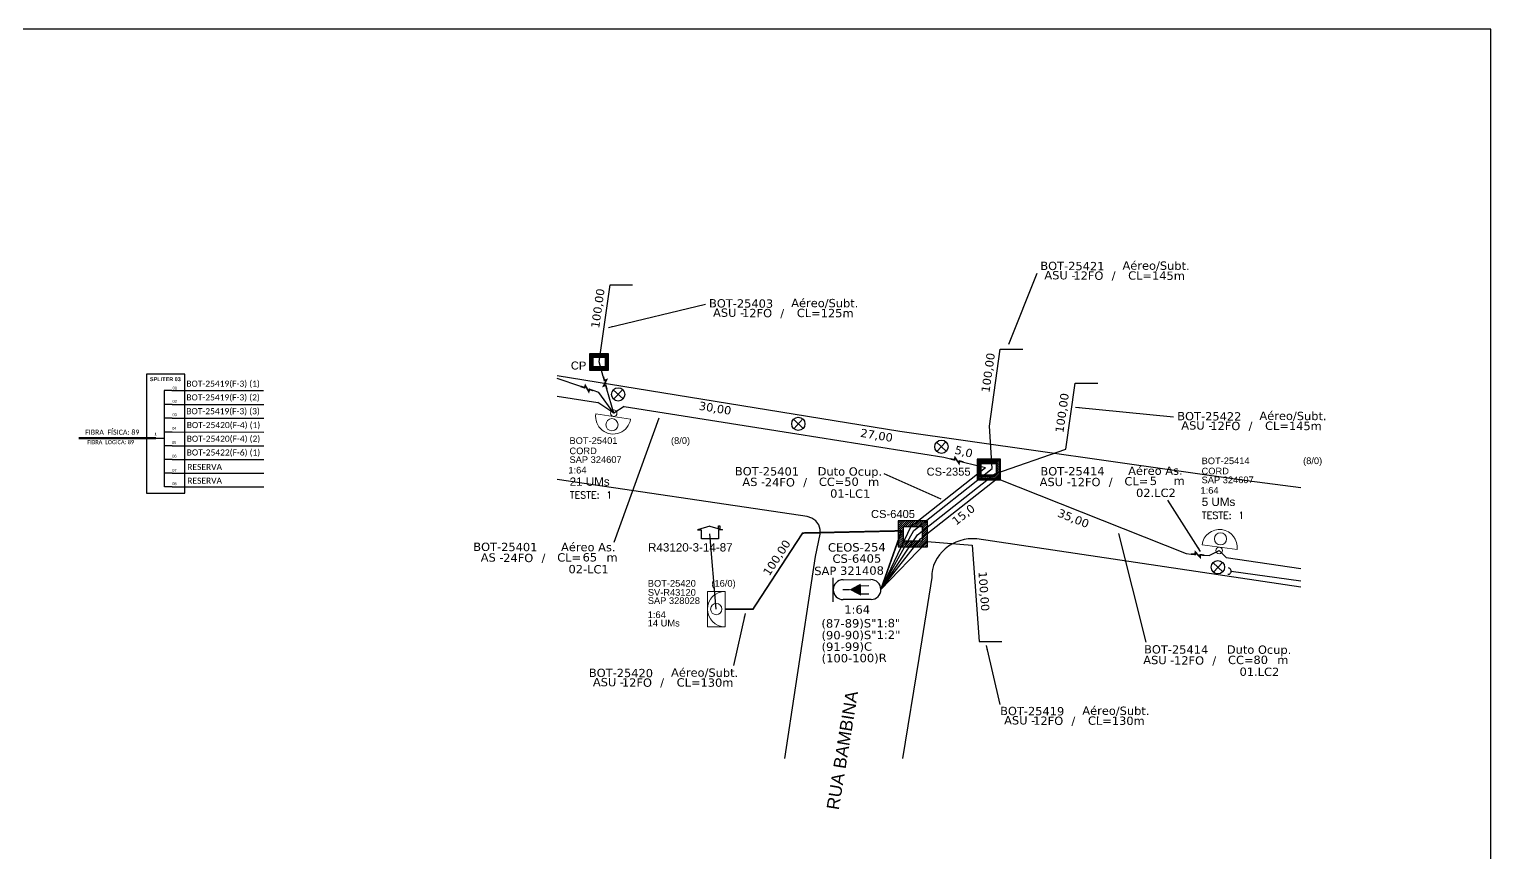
# Model space of a CAD drawing. Extents: x -89 to 749, y 705 to 1299.
# Drawn here: x 222 to 749, y 1002 to 1299 of the extents above; entities that cross this region are included whole.
import ezdxf
from ezdxf.enums import TextEntityAlignment as Align

# ---------------------------------------------------------------- set-up
doc = ezdxf.new("R2010")
doc.units = 0
for name, color, linetype in [('10.1-Caixas Subterrâneas', 5, 'Continuous'), ('10.4-Postes', 1, 'Continuous'), ('20.4-CEOS', 1, 'Continuous'), ('CAP a instalar', 1, 'Continuous'), ('label_cabos', 7, 'Continuous'), ('Legenda', 1, 'Continuous'), ('QUADRA', 7, 'Continuous'), ('Subida Lateral', 5, 'Continuous'), ('surveys', 7, 'Continuous'), ('surveys legendas', 7, 'Continuous')]:
    doc.layers.add(name, color=color, linetype=linetype)
for name, color, linetype, lineweight in [("20.0-LEGENDA DOS CDO'S", 1, 'Continuous', 0), ('20.1-CDO_INTERIOR', 1, 'Continuous', 0), ('20.2-CDO_POSTE', 1, 'Continuous', 5), ('CORDOALHA_SUPORTE', 7, 'Continuous', 25), ('Segmento Logradouro Texto', 7, 'Continuous', 0)]:
    doc.layers.add(name, color=color, linetype=linetype, lineweight=lineweight)
doc.layers.add('DROP DE CLIENTE', color=140, linetype='Continuous', plot=False)
doc.layers.add('EXTRA', color=50, linetype='Continuous', plot=False)
doc.styles.add('ARIAL', font='arial.ttf')
doc.styles.add('DIGICADE', font='arial.ttf')
doc.styles.add('ROMANS', font='romans')
doc.styles.add('siredit', font='verdana.ttf')
doc.styles.get("Standard").update_dxf_attribs({"font": 'arial.ttf'})
doc.linetypes.add('FENCELINE1', pattern='A,0.25,-0.1,[133,ltypeshp.shx,S=0.1,R=0,X=-0.1,Y=0],-0.1,1', length=1.45)
doc.dimstyles.new('CL', dxfattribs={"dimtxt": 1, "dimasz": 2, "dimexe": 0.18, "dimexo": 0.0625, "dimgap": 0.09, "dimtad": 0, "dimdec": 0, "dimrnd": 1, "dimzin": 0, "dimdsep": 46, "dimtxsty": 'siredit', "dimblk": 'NONE', "dimcen": 0, "dimse1": 1, "dimse2": 1, "dimsd1": 1, "dimsd2": 1, "dimclrt": 7, "dimadec": 0, "dimazin": 0, "dimtfac": 1, "dimtdec": 0, "dimtofl": 0, "dimtmove": 0, "dimatfit": 3, "dimfxl": 0, "dimtolj": 1, "dimtzin": 0, "dimarcsym": 0})

# ---------------------------------------------------------------- blocks, each defined once
blk = doc.blocks.new('SURVEY_SURVEY')
for p, q in [((0, 0.0000152), (-0.0000151, 0.0000108)), ((-0.0000151, 0.0000108), (-0.0000104, 0.0000108)), ((-0.0000103, 0), (-0.0000103, 0.0000108)), ((0.0000103, 0), (-0.0000103, 0)), ((0, 0.0000152), (0.0000151, 0.0000108)), ((0.0000101, 0.0000159), (0.0000117, 0.0000159)), ((0.0000101, 0.0000123), (0.0000101, 0.0000159)), ((0.0000151, 0.0000108), (0.0000103, 0.0000108)), ((0.0000103, 0.0000108), (0.0000103, 0)), ((0.0000117, 0.0000159), (0.0000117, 0.0000119))]:
    blk.add_line(p, q)
blk = doc.blocks.new('*X65')
at = {"color": 0, "linetype": 'Continuous'}
for p, q in [((-1.25, 0.34099), (-0.49099, 1.1)), ((-1.25, 0.517767), (-0.667767, 1.1)), ((-1.25, 0.694544), (-0.844544, 1.1)), ((-1.25, 0.87132), (-1.02132, 1.1)), ((-1.25, 1.048097), (-1.198097, 1.1)), ((-1.25, 0.164214), (-0.8035, 0.610714)), ((-1.25, -0.012563), (-0.8035, 0.433937)), ((-1.25, -0.18934), (-0.8035, 0.25716)), ((-1.25, -0.366117), (-0.8035, 0.080383)), ((-0.789214, 0.625), (-0.314214, 1.1)), ((-0.612437, 0.625), (-0.137437, 1.1)), ((-0.43566, 0.625), (0.03934, 1.1)), ((-0.258883, 0.625), (0.216117, 1.1)), ((-0.082107, 0.625), (0.392893, 1.1)), ((0.09467, 0.625), (0.56967, 1.1)), ((0.271447, 0.625), (0.746447, 1.1)), ((0.448223, 0.625), (0.923223, 1.1)), ((0.625, 0.625), (1.1, 1.1)), ((0.801777, 0.625), (1.25, 1.073223)), ((0.8035, 0.449947), (1.25, 0.896447)), ((0.8035, 0.27317), (1.25, 0.71967)), ((0.8035, 0.096393), (1.25, 0.542893)), ((0.8035, -0.080383), (1.25, 0.366117)), ((0.8035, -0.25716), (1.25, 0.18934)), ((0.8035, -0.433937), (1.25, 0.012563)), ((-1.25, -0.542893), (-0.8035, -0.096393)), ((-1.25, -0.71967), (-0.8035, -0.27317)), ((-1.25, -0.896447), (-0.8035, -0.449947)), ((-1.25, -1.073223), (-0.801777, -0.625)), ((-1.1, -1.1), (-0.625, -0.625)), ((-0.923223, -1.1), (-0.448223, -0.625)), ((-0.746447, -1.1), (-0.271447, -0.625)), ((-0.56967, -1.1), (-0.09467, -0.625)), ((-0.392893, -1.1), (0.082107, -0.625)), ((-0.216117, -1.1), (0.258883, -0.625)), ((-0.03934, -1.1), (0.43566, -0.625)), ((0.137437, -1.1), (0.612437, -0.625)), ((0.314214, -1.1), (0.789214, -0.625)), ((0.49099, -1.1), (1.25, -0.34099)), ((0.667767, -1.1), (1.25, -0.517767)), ((0.8035, -0.610714), (1.25, -0.164214)), ((0.844544, -1.1), (1.25, -0.694544)), ((1.02132, -1.1), (1.25, -0.87132)), ((1.198097, -1.1), (1.25, -1.048097))]:
    blk.add_line(p, q, dxfattribs=at)
blk = doc.blocks.new('MANHOLE_MQ')
at = {"color": 0, "linetype": 'Continuous'}
for p, q in [((0.00000623, 0.00000569), (-0.00000627, 0.00000569)), ((-0.00000627, 0.00000569), (-0.00000627, -0.00000531)), ((-0.00000404, 0.00000331), (0.00000399, 0.00000331)), ((-0.00000404, -0.00000294), (-0.00000404, 0.00000331)), ((0.00000399, 0.00000331), (0.00000399, -0.00000294)), ((0.00000623, -0.00000531), (0.00000623, 0.00000569)), ((-0.00000627, -0.00000531), (0.00000623, -0.00000531)), ((0.00000399, -0.00000294), (-0.00000404, -0.00000294)), ((0.00000399, -0.00000294), (0.00000399, -0.00000294))]:
    blk.add_line(p, q, dxfattribs=at)
at = {"color": 0, "linetype": 'Continuous', "xscale": 5e-06, "yscale": 5e-06, "zscale": 1e-05}
blk.add_blockref('*X65', (-0.00000002, 0.00000019), dxfattribs=at)
blk = doc.blocks.new('_None')
blk = doc.blocks.new('*U94')
at = {"layer": '20.4-CEOS', "color": 7, "style": 'siredit'}
for tag, p in [('FIBRAS_SPLITTER', (0, 0)), ('FIBRAS_TOP_C', (0, -4.13)), ('RESERVA_FINAIS', (0, -5.46))]:
    blk.add_attdef(tag, p, '', height=1.01, dxfattribs=at)
for tag, p, flags in [('ID_ATIVIDADE', (0, -6.77), 3), ('QTDE', (0, -9.4), 1), ('FATOR', (0, -8.09), 1), ('FID', (0, -10.71), 1)]:
    blk.add_attdef(tag, p, '', height=1.01, dxfattribs=dict(at, flags=flags))
blk = doc.blocks.new('*U96')
at = {"layer": '20.4-CEOS', "color": 7, "style": 'siredit'}
blk.add_attdef('FIBRAS_SPLITTER', (0, 0), '', height=1.01, dxfattribs=at)
for tag, p, flags in [('ID_ATIVIDADE', (0, -1.48), 3), ('QTDE', (0, -4.11), 1), ('FATOR', (0, -2.79), 1), ('FID', (0, -5.42), 1)]:
    blk.add_attdef(tag, p, '', height=1.01, dxfattribs=dict(at, flags=flags))
blk = doc.blocks.new('*U98')
at = {"color": 0}
blk.add_line((2.14, -0.58), (-2.1, -0.68), dxfattribs=at)
for centre, radius in [((0, 0.38), 0.733), ((0.03, -1.03), 0.393)]:
    blk.add_circle(centre, radius, dxfattribs=at)
blk.add_arc((0.02, -0.63), 2.12, 1.3782, 181.3782, dxfattribs=at)
blk = doc.blocks.new('Inst CDOE-8 CAIXA DIST OPT CDOE 48F_8D C_SPL OPTAP')
at = {"layer": "20.0-LEGENDA DOS CDO'S", "color": 0}
for tag, p, style, flags in [('ID_ATIVIDADE', (0.12, 6.47), 'ARIAL', 3), ('FATOR', (7.92, 6.47), 'ARIAL', 1), ('QTDE', (0.23, -0.97), 'DIGICADE', 3)]:
    blk.add_attdef(tag, p, '', height=0.8, rotation=0.118, dxfattribs=dict(at, style=style, flags=flags))
at = {"layer": "20.0-LEGENDA DOS CDO'S", "color": 0, "style": 'ARIAL'}
for tag, p, height in [('FID', (0.12, 5.25), 0.8), ('SAP', (0.12, 2.96), 0.8), ('CORDOALHA', (0.12, 4.02), 0.8), ('1:XX', (-0.01, 1.7), 0.8), ('UMS', (0.14, 0.22), 1)]:
    blk.add_attdef(tag, p, '', height=height, rotation=0.118, dxfattribs=at)
blk.add_attdef('FIBRAS_UTILIZADAS', text='', height=0.8, rotation=0.118, dxfattribs=at).set_placement((13.48, 5.26), align=Align.CENTER)
blk = doc.blocks.new('Teste  FTTH')
at = {"color": 0, "lineweight": 0, "style": 'ROMANS'}
for tag, p in [('TESTE', (-2.3, -0.29)), ('QTDE', (0.21, -0.29))]:
    blk.add_attdef(tag, p, '', height=0.48, dxfattribs=at)
for tag, p, flags in [('FID', (-2.23, -1.25), 1), ('FATOR', (-2.23, -2.03), 3), ('ID_ATIVIDADE', (-2.23, -2.72), 3)]:
    blk.add_attdef(tag, p, '', height=0.48, dxfattribs=dict(at, flags=flags))
blk = doc.blocks.new('Inst CB AS CFOA-SM-ASU-120-S-12')
at = {"layer": 'label_cabos', "color": 0, "style": 'siredit'}
for tag, flags, p in [('ID_ATIVIDADE', 3, (1.31, 2.67)), ('FATOR', 1, (11.56, 2.55))]:
    blk.add_attdef(tag, text='', height=1, rotation=359.69, dxfattribs=dict(at, flags=flags)).set_placement(p, align=Align.MIDDLE_CENTER)
for tag, p in [('DESTINO_CABO', (3.13, 1.26)), ('TIPO_CABO', (13.11, 1.24)), ('TIPO_CABO', (1.26, 0)), ('CABO', (4.69, -0.05)), ('/', (7.71, -0.05)), ('LANCE', (10.81, 0)), ('UND', (15.96, 0)), ('FID', (13.15, -1.41))]:
    blk.add_attdef(tag, text='', height=1, rotation=359.69, dxfattribs=at).set_placement(p, align=Align.MIDDLE_CENTER)
blk.add_attdef('QTDE', (12.43, -0.47), '', height=1, rotation=359.69, dxfattribs=at)
blk = doc.blocks.new('Inst CB AS CFOA-SM-AS-80-TS-24')
at = {"layer": 'label_cabos', "color": 0, "style": 'siredit'}
for tag, flags, p in [('ID_ATIVIDADE', 3, (1.31, 2.67)), ('FATOR', 1, (11.56, 2.55))]:
    blk.add_attdef(tag, text='', height=1, rotation=359.69, dxfattribs=dict(at, flags=flags)).set_placement(p, align=Align.MIDDLE_CENTER)
for tag, p in [('DESTINO_CABO', (3.13, 1.26)), ('TIPO_CABO', (13.11, 1.24)), ('TIPO_CABO', (1.76, 0)), ('CABO', (4.69, -0.05)), ('/', (7.71, -0.05)), ('LANCE', (10.81, 0)), ('UND', (15.96, 0)), ('FID', (13.15, -1.41))]:
    blk.add_attdef(tag, text='', height=1, rotation=359.69, dxfattribs=at).set_placement(p, align=Align.MIDDLE_CENTER)
blk.add_attdef('QTDE', (12.43, -0.47), '', height=1, rotation=359.69, dxfattribs=at)
blk = doc.blocks.new('Inst CB DT OCUP CFOA-SM-AS-80-TS-24')
at = {"layer": 'label_cabos', "color": 0, "style": 'siredit'}
for tag, flags, p in [('ID_ATIVIDADE', 3, (1.31, 2.67)), ('FATOR', 1, (11.56, 2.55))]:
    blk.add_attdef(tag, text='', height=1, rotation=359.69, dxfattribs=dict(at, flags=flags)).set_placement(p, align=Align.MIDDLE_CENTER)
for tag, p in [('DESTINO_CABO', (3.13, 1.26)), ('TIPO_CABO', (13.11, 1.24)), ('TIPO_CABO', (1.76, 0)), ('CABO', (4.69, -0.05)), ('/', (7.71, -0.05)), ('LANCE', (10.91, 0)), ('UND', (15.96, 0)), ('FID', (13.15, -1.41))]:
    blk.add_attdef(tag, text='', height=1, rotation=359.69, dxfattribs=at).set_placement(p, align=Align.MIDDLE_CENTER)
blk.add_attdef('QTDE', (12.43, -0.47), '', height=1, rotation=359.69, dxfattribs=at)
blk = doc.blocks.new('Inst CB DT OCUP CFOA-SM-ASU-120-S-12')
at = {"layer": 'label_cabos', "color": 0, "style": 'siredit'}
for tag, flags, p in [('ID_ATIVIDADE', 3, (1.31, 2.67)), ('FATOR', 1, (11.56, 2.55))]:
    blk.add_attdef(tag, text='', height=1, rotation=359.69, dxfattribs=dict(at, flags=flags)).set_placement(p, align=Align.MIDDLE_CENTER)
for tag, p in [('DESTINO_CABO', (3.13, 1.26)), ('TIPO_CABO', (13.11, 1.24)), ('TIPO_CABO', (1.26, 0)), ('CABO', (4.69, -0.05)), ('/', (7.71, -0.05)), ('LANCE', (10.91, 0)), ('UND', (15.96, 0)), ('FID', (13.15, -1.41))]:
    blk.add_attdef(tag, text='', height=1, rotation=359.69, dxfattribs=at).set_placement(p, align=Align.MIDDLE_CENTER)
blk.add_attdef('QTDE', (12.43, -0.47), '', height=1, rotation=359.69, dxfattribs=at)
blk = doc.blocks.new('LEGENDA DOS CABOS')
at = {"layer": 'EXTRA', "color": 0, "style": 'siredit'}
for tag, p in [('ID', (4.6, 0.97)), ('XX', (9.03, 0.97))]:
    blk.add_attdef(tag, text='', height=0.48, rotation=359.69, dxfattribs=at).set_placement(p, align=Align.MIDDLE_CENTER)
at = {"layer": 'Legenda', "color": 0, "style": 'siredit'}
for tag, p in [('TIPO_CABO', (1.31, 0)), ('CABO', (4.69, -0.05)), ('/', (6.81, -0.05)), ('METROS', (10.03, -0.05))]:
    blk.add_attdef(tag, text='', height=0.8, rotation=359.69, dxfattribs=at).set_placement(p, align=Align.MIDDLE_CENTER)

msp = doc.modelspace()

# ---------------------------------------------------------------- linework, layer by layer
at = {"color": 7, "linetype": 'Continuous'}
for p, q in [((270.45, 1168.72), (270.45, 1133.98)), ((273.26, 1168.72), (270.45, 1168.72)), ((273.4, 1163.69), (270.59, 1163.69)), ((273.4, 1158.74), (270.59, 1158.74)), ((267.53, 1151.58), (270.43, 1151.58)), ((273.4, 1153.76), (270.59, 1153.76)), ((273.4, 1148.83), (270.59, 1148.83)), ((273.4, 1143.9), (270.59, 1143.9)), ((273.4, 1138.95), (270.59, 1138.95)), ((273.4, 1134), (270.59, 1134))]:
    msp.add_line(p, q, dxfattribs=at)
at = {"color": 10, "linetype": 'Continuous'}
for p, q in [((273.26, 1168.72), (306.36, 1168.71)), ((273.4, 1163.69), (306.5, 1163.68)), ((273.4, 1158.75), (306.5, 1158.74)), ((273.4, 1153.77), (306.5, 1153.76)), ((273.4, 1148.84), (306.5, 1148.83)), ((273.4, 1143.91), (306.5, 1143.9)), ((273.4, 1138.96), (306.5, 1138.95)), ((273.4, 1134.01), (306.5, 1133.99))]:
    msp.add_line(p, q, dxfattribs=at)
at = {"color": 1, "linetype": 'Continuous', "lineweight": 60}
msp.add_line((267.53, 1151.58), (239.7, 1151.49), dxfattribs=at)
msp.add_lwpolyline([(-89.32, 705.02), (749.25, 705.02), (749.25, 1299.02), (-89.32, 1299.02), (-89.32, 705.02)])
at = {"color": 7}
msp.add_lwpolyline([(264.07, 1131.75), (277.89, 1131.75), (277.89, 1174.67), (264.07, 1174.67)], close=True, dxfattribs=at)
at = {"layer": '10.4-Postes', "color": 1}
for p, q in [((432.58, 1168.98), (436.09, 1165.7)), ((435.97, 1169.09), (432.69, 1165.58)), ((497.6, 1158.36), (501.1, 1155.08)), ((500.99, 1158.47), (497.71, 1154.97)), ((549.25, 1150.1), (552.75, 1146.82)), ((552.64, 1150.21), (549.36, 1146.71)), ((649.02, 1106.64), (652.53, 1103.36)), ((652.41, 1106.76), (649.13, 1103.25))]:
    msp.add_line(p, q, dxfattribs=at)
for centre in [(434.33, 1167.34), (499.35, 1156.72), (551, 1148.46), (650.77, 1105)]:
    msp.add_circle(centre, 2.4, dxfattribs=at)
at = {"layer": '20.1-CDO_INTERIOR', "color": 1, "lineweight": 18}
msp.add_lwpolyline([(466.56, 1083.54), (466.56, 1096.29), (472.93, 1096.29), (472.94, 1083.54)], close=True, dxfattribs=at)
msp.add_circle((469.75, 1089.91), 2.04, dxfattribs=at)
msp.add_arc((472.94, 1089.91), 6.38, 90.0276, 270.0276, dxfattribs=at)
at = {"layer": '20.4-CEOS', "color": 5}
for p, q in [((515.51, 1100.46), (525.54, 1100.52)), ((525.58, 1093.37), (515.56, 1093.31))]:
    msp.add_line(p, q, dxfattribs=at)
for points in [[(511.98, 1092.56), (511.93, 1101.18)], [(521.73, 1098.34), (524.77, 1098.36)], [(517.78, 1096.9), (515.37, 1096.89)], [(521.75, 1095.37), (524.79, 1095.39)]]:
    msp.add_lwpolyline(points, dxfattribs=at)
msp.add_lwpolyline([(517.78, 1096.9, 0, 4.41, 0), (521.92, 1096.93, 4.41, 4.41, 0)], format="xyseb", dxfattribs=at)
for centre, start, end in [((515.53, 1096.89), 90.3356, 270.3356), ((525.56, 1096.95), 270.3356, 90.3356)]:
    msp.add_arc(centre, 3.58, start, end, dxfattribs=at)
at = {"layer": 'CAP a instalar', "color": 8, "linetype": 'FENCELINE1', "ltscale": 3}
for points in [[(428.94, 1173.82), (427.45, 1179.03), (431.4, 1206.89), (439.55, 1206.89)], [(541.04, 1118.28), (569.34, 1140.59), (568.3, 1155.82), (572.25, 1183.68), (580.4, 1183.68)], [(420.8, 1170.21), (412.35, 1173.04)], [(542.34, 1116.63), (570.25, 1138.64), (595.86, 1147.52), (599.23, 1171.34), (607.38, 1171.34)], [(432.72, 1160.57), (430.26, 1169.21)], [(529.14, 1096.97), (541.04, 1118.28)], [(529.14, 1096.97), (542.34, 1116.63)], [(529.14, 1096.97), (545.82, 1114.3)], [(545.82, 1114.3), (562.12, 1112.97), (564.62, 1078.19), (572.77, 1078.19)]]:
    msp.add_lwpolyline(points, dxfattribs=at)
at = {"layer": 'CAP a instalar', "color": 7, "linetype": 'FENCELINE1', "ltscale": 3}
for points in [[(412.35, 1166.65), (426.95, 1164.45)], [(436.45, 1162.99), (432.72, 1160.57), (426.95, 1164.45)], [(436.45, 1162.99), (498.79, 1153.09)], [(498.79, 1153.09), (551.81, 1144.67)], [(551.81, 1144.67), (554.27, 1144.07)], [(539.93, 1119.69), (566.95, 1141)], [(558.93, 1142.94), (566.95, 1141)], [(543.46, 1115.22), (571.13, 1137.03), (639.3, 1109.89)], [(539.93, 1119.69), (529.14, 1096.97)], [(529.14, 1096.97), (543.46, 1115.22)], [(639.3, 1109.89), (641.08, 1109.74)], [(645.85, 1109.35), (647.63, 1109.2)], [(647.63, 1109.2), (651.22, 1111.06), (653.75, 1108.52)], [(653.75, 1108.52), (680.7, 1104.49)]]:
    msp.add_lwpolyline(points, dxfattribs=at)
at = {"layer": 'CAP a instalar', "color": 8, "ltscale": 3}
for points in [[(427.34, 1168.01), (425.35, 1168.68)], [(432.72, 1160.57), (427.34, 1168.01)]]:
    msp.add_lwpolyline(points, dxfattribs=at)
at = {"layer": 'CAP a instalar', "color": 1, "linetype": 'FENCELINE1', "ltscale": 5, "const_width": 0.6}
for points in [[(472.94, 1089.91), (483, 1089.91), (500.9, 1117.33), (536.61, 1118.12)], [(529.14, 1096.97), (536.61, 1118.12)]]:
    msp.add_lwpolyline(points, dxfattribs=at)
at = {"layer": 'CORDOALHA_SUPORTE', "ltscale": 5}
msp.add_lwpolyline([(654.33, 1102.44, 1), (654.54, 1104.72)], format="xyb", dxfattribs=at)
msp.add_lwpolyline([(680.7, 1099.96), (655.57, 1103.48)], dxfattribs=at)
at = {"layer": 'DROP DE CLIENTE'}
msp.add_lwpolyline([(469.75, 1089.91), (467.42, 1117.01)], dxfattribs=at)
at = {"layer": 'QUADRA'}
for points in [[(412.35, 1174.2), (535.95, 1154.02), (661.2, 1136.27), (680.7, 1133.81)], [(494.42, 1036), (498.47, 1062.21), (505.49, 1108.81), (507.28, 1116.96), (507.28, 1118.66), (506.77, 1120.28), (505.69, 1121.68), (504.22, 1122.69), (502.51, 1123.24), (496.89, 1124.13), (412.35, 1136.61)], [(494.42, 1036), (498.47, 1062.21), (505.49, 1108.81), (507.28, 1116.96), (507.28, 1118.66), (506.77, 1120.28), (505.69, 1121.68), (504.22, 1122.69), (502.51, 1123.24), (496.89, 1124.13), (412.35, 1136.61)], [(680.7, 1097.76), (563.79, 1115.22), (562.23, 1115.28), (560.66, 1115.18), (559.14, 1114.95), (557.62, 1114.55), (556.2, 1114.02), (554.8, 1113.36), (553.5, 1112.55), (552.31, 1111.65), (551.21, 1110.61), (550.26, 1109.48), (549.43, 1108.26), (548.71, 1106.97), (548.18, 1105.61), (547.79, 1104.23), (547.57, 1102.79), (547.5, 1101.35), (542.89, 1072.04), (537, 1036)], [(680.7, 1097.76), (563.79, 1115.22), (562.23, 1115.28), (560.66, 1115.18), (559.14, 1114.95), (557.62, 1114.55), (556.2, 1114.02), (554.8, 1113.36), (553.5, 1112.55), (552.31, 1111.65), (551.21, 1110.61), (550.26, 1109.48), (549.43, 1108.26), (548.71, 1106.97), (548.18, 1105.61), (547.79, 1104.23), (547.57, 1102.79), (547.5, 1101.35), (542.89, 1072.04), (537, 1036)]]:
    msp.add_lwpolyline(points, dxfattribs=at)
at = {"layer": 'Subida Lateral', "color": 5, "const_width": 0.6}
for points in [[(420.8, 1170.21), (422.22, 1169.74), (422.48, 1170.52), (423.73, 1168.34), (423.96, 1169.15), (425.35, 1168.68)], [(428.94, 1173.82), (429.36, 1172.38), (430.15, 1172.62), (429.06, 1170.35), (429.85, 1170.62), (430.26, 1169.21)], [(554.27, 1144.07), (555.73, 1143.73), (555.91, 1144.53), (557.34, 1142.46), (557.5, 1143.29), (558.93, 1142.94)], [(641.08, 1109.74), (642.57, 1109.63), (642.63, 1110.45), (644.36, 1108.63), (644.39, 1109.47), (645.85, 1109.35)]]:
    msp.add_lwpolyline(points, dxfattribs=at)

# ---------------------------------------------------------------- block references
at = {"layer": '10.1-Caixas Subterrâneas', "color": 30, "rotation": 180.0000000000632}
for p, xscale, yscale, zscale in [((427.41, 1179.12), 540313.051764133, 540313.051764133, 540313.051764133), ((568.06, 1140.38), 675391.3147051663, 675391.3147051663, 675391.3147051663), ((540.64, 1117.21), 844239.1433814578, 844239.1433814578, 844239.1433814578)]:
    msp.add_blockref('MANHOLE_MQ', p, dxfattribs=dict(at, xscale=xscale, yscale=yscale, zscale=zscale))
at = {"layer": "20.0-LEGENDA DOS CDO'S", "color": 7, "lineweight": 0, "xscale": 3, "yscale": 3, "zscale": 3}
for p, values in [((416.4, 1133.7), {'FID': 'BOT-25401', 'CORDOALHA': 'CORD', 'SAP': 'SAP 324607', '1:XX': '1:64', 'UMS': '21 UMs', 'FIBRAS_UTILIZADAS': '(8/0)'}), ((644.52, 1126.41), {'FID': 'BOT-25414', 'CORDOALHA': 'CORD', 'SAP': 'SAP 324607', '1:XX': '1:64', 'UMS': '5 UMs', 'FIBRAS_UTILIZADAS': '(8/0)'})]:
    msp.add_blockref('Inst CDOE-8 CAIXA DIST OPT CDOE 48F_8D C_SPL OPTAP', p, dxfattribs=at).add_auto_attribs(values)
at = {"layer": "20.0-LEGENDA DOS CDO'S", "color": 7, "lineweight": 0, "xscale": 5.251499999999999, "yscale": 5.2515, "zscale": 5.2515, "rotation": 3.126797674058592e-05}
for p in [(428.93, 1131.29), (657.05, 1124)]:
    msp.add_blockref('Teste  FTTH', p, dxfattribs=at).add_auto_attribs({'TESTE': 'TESTE:', 'QTDE': '1'})
at = {"layer": '20.2-CDO_POSTE', "color": 7, "xscale": -3, "yscale": 3, "zscale": 3}
for p, rotation in [((432.24, 1157.53), 172.6922525224398), ((651.62, 1114.11), 354.1976286376555)]:
    msp.add_blockref('*U98', p, dxfattribs=dict(at, rotation=rotation))
at = {"layer": '20.4-CEOS', "color": 0, "lineweight": 0}
ref = msp.add_blockref('*U94', (507.69, 1083.19), dxfattribs=dict(at, xscale=3, yscale=3, zscale=3, rotation=0.3355831770143101))
ref.add_attrib('FIBRAS_SPLITTER', '(87-89)S"1:8"', (507.69, 1083.19), dxfattribs={"color": 7, "height": 3.029, "rotation": 0.3356, "style": 'siredit'})
ref.add_attrib('FIBRAS_TOP_C', '(91-99)C', (507.74, 1074.79), dxfattribs={"color": 7, "height": 3.029, "rotation": 0.3356, "style": 'siredit'})
ref.add_attrib('RESERVA_FINAIS', '(100-100)R', (507.76, 1070.64), dxfattribs={"color": 7, "height": 3.029, "rotation": 0.3356, "style": 'siredit'})
at = {"layer": '20.4-CEOS', "color": 0, "lineweight": 0, "xscale": 3, "yscale": 3, "zscale": 3, "rotation": 0.3355831770143101}
msp.add_blockref('*U96', (507.72, 1078.97), dxfattribs=at).add_auto_attribs({'FIBRAS_SPLITTER': '(90-90)S"1:2"'})
at = {"layer": 'label_cabos', "color": 2}
ref = msp.add_blockref('LEGENDA DOS CABOS', (585.54, 1208.75), dxfattribs=dict(at, xscale=3, yscale=3, zscale=3))
ref.add_attrib('ID', 'BOT-25421', dxfattribs={"color": 0, "height": 3, "rotation": 359.69, "style": 'siredit'}).set_placement((598.26, 1213.64), align=Align.MIDDLE_CENTER)
ref.add_attrib('CABO', '12FO', dxfattribs={"color": 0, "height": 3, "rotation": 359.69, "style": 'siredit'}).set_placement((604.03, 1210.17), align=Align.MIDDLE_CENTER)
ref.add_attrib('METROS', 'CL=145m', dxfattribs={"color": 0, "height": 3, "rotation": 359.69, "style": 'siredit'}).set_placement((628.62, 1210.17), align=Align.MIDDLE_CENTER)
ref.add_attrib('XX', 'Aéreo/Subt.', dxfattribs={"color": 0, "height": 3, "rotation": 359.69, "style": 'siredit'}).set_placement((628.46, 1213.77), align=Align.MIDDLE_CENTER)
ref.add_attrib('/', '/', dxfattribs={"color": 0, "height": 3, "rotation": 359.69, "style": 'siredit'}).set_placement((613.12, 1210.17), align=Align.MIDDLE_CENTER)
ref.add_attrib('TIPO_CABO', 'ASU -', dxfattribs={"color": 0, "height": 3, "rotation": 359.69, "style": 'siredit'}).set_placement((593.76, 1210.31), align=Align.MIDDLE_CENTER)
ref = msp.add_blockref('LEGENDA DOS CABOS', (465.98, 1195.25), dxfattribs=dict(at, xscale=3, yscale=3, zscale=3))
ref.add_attrib('ID', 'BOT-25403', dxfattribs={"color": 0, "height": 3, "rotation": 359.69, "style": 'siredit'}).set_placement((478.69, 1200.14), align=Align.MIDDLE_CENTER)
ref.add_attrib('CABO', '12FO', dxfattribs={"color": 0, "height": 3, "rotation": 359.69, "style": 'siredit'}).set_placement((484.47, 1196.67), align=Align.MIDDLE_CENTER)
ref.add_attrib('METROS', 'CL=125m', dxfattribs={"color": 0, "height": 3, "rotation": 359.69, "style": 'siredit'}).set_placement((509.05, 1196.67), align=Align.MIDDLE_CENTER)
ref.add_attrib('XX', 'Aéreo/Subt.', dxfattribs={"color": 0, "height": 3, "rotation": 359.69, "style": 'siredit'}).set_placement((508.9, 1200.27), align=Align.MIDDLE_CENTER)
ref.add_attrib('/', '/', dxfattribs={"color": 0, "height": 3, "rotation": 359.69, "style": 'siredit'}).set_placement((493.55, 1196.67), align=Align.MIDDLE_CENTER)
ref.add_attrib('TIPO_CABO', 'ASU -', dxfattribs={"color": 0, "height": 3, "rotation": 359.69, "style": 'siredit'}).set_placement((474.2, 1196.81), align=Align.MIDDLE_CENTER)
ref = msp.add_blockref('LEGENDA DOS CABOS', (634.95, 1154.56), dxfattribs=dict(at, xscale=3, yscale=3, zscale=3))
ref.add_attrib('ID', 'BOT-25422', dxfattribs={"color": 0, "height": 3, "rotation": 359.69, "style": 'siredit'}).set_placement((647.67, 1159.45), align=Align.MIDDLE_CENTER)
ref.add_attrib('CABO', '12FO', dxfattribs={"color": 0, "height": 3, "rotation": 359.69, "style": 'siredit'}).set_placement((653.44, 1155.98), align=Align.MIDDLE_CENTER)
ref.add_attrib('METROS', 'CL=145m', dxfattribs={"color": 0, "height": 3, "rotation": 359.69, "style": 'siredit'}).set_placement((678.03, 1155.98), align=Align.MIDDLE_CENTER)
ref.add_attrib('XX', 'Aéreo/Subt.', dxfattribs={"color": 0, "height": 3, "rotation": 359.69, "style": 'siredit'}).set_placement((677.87, 1159.58), align=Align.MIDDLE_CENTER)
ref.add_attrib('/', '/', dxfattribs={"color": 0, "height": 3, "rotation": 359.69, "style": 'siredit'}).set_placement((662.53, 1155.98), align=Align.MIDDLE_CENTER)
ref.add_attrib('TIPO_CABO', 'ASU -', dxfattribs={"color": 0, "height": 3, "rotation": 359.69, "style": 'siredit'}).set_placement((643.17, 1156.13), align=Align.MIDDLE_CENTER)
at = {"layer": 'label_cabos', "color": 2, "lineweight": 0}
ref = msp.add_blockref('Inst CB DT OCUP CFOA-SM-AS-80-TS-24', (478.64, 1135.8), dxfattribs=dict(at, xscale=3, yscale=3, zscale=3))
ref.add_attrib('DESTINO_CABO', 'BOT-25401', dxfattribs={"color": 0, "height": 3, "rotation": 359.69, "style": 'siredit'}).set_placement((488.03, 1139.59), align=Align.MIDDLE_CENTER)
ref.add_attrib('CABO', '24FO', dxfattribs={"color": 0, "height": 3, "rotation": 359.69, "style": 'siredit'}).set_placement((492.69, 1135.64), align=Align.MIDDLE_CENTER)
ref.add_attrib('TIPO_CABO', 'Duto Ocup.', dxfattribs={"color": 0, "height": 3, "rotation": 359.69, "style": 'siredit'}).set_placement((517.96, 1139.53), align=Align.MIDDLE_CENTER)
ref.add_attrib('/', '/', dxfattribs={"color": 0, "height": 3, "rotation": 359.69, "style": 'siredit'}).set_placement((501.78, 1135.64), align=Align.MIDDLE_CENTER)
ref.add_attrib('TIPO_CABO', 'AS - ', dxfattribs={"color": 0, "height": 3, "rotation": 359.69, "style": 'siredit'}).set_placement((483.92, 1135.78), align=Align.MIDDLE_CENTER)
ref.add_attrib('FID', '01-LC1', dxfattribs={"color": 0, "height": 3, "rotation": 359.69, "style": 'siredit'}).set_placement((518.08, 1131.56), align=Align.MIDDLE_CENTER)
ref.add_attrib('LANCE', 'CC=', dxfattribs={"color": 0, "height": 3, "rotation": 359.69, "style": 'siredit'}).set_placement((511.36, 1135.8), align=Align.MIDDLE_CENTER)
ref.add_attrib('QTDE', '50', (515.92, 1134.37), dxfattribs={"color": 0, "height": 3, "rotation": 359.69, "style": 'siredit'})
ref.add_attrib('UND', 'm', dxfattribs={"color": 0, "height": 3, "rotation": 359.69, "style": 'siredit'}).set_placement((526.53, 1135.8), align=Align.MIDDLE_CENTER)
at = {"layer": 'label_cabos', "color": 2}
ref = msp.add_blockref('Inst CB AS CFOA-SM-ASU-120-S-12', (588.92, 1135.76), dxfattribs=dict(at, xscale=3, yscale=3, zscale=3, rotation=0.4634636605450999))
ref.add_attrib('DESTINO_CABO', 'BOT-25414', dxfattribs={"color": 0, "height": 3, "rotation": 0.1535, "style": 'siredit'}).set_placement((598.29, 1139.62), align=Align.MIDDLE_CENTER)
ref.add_attrib('TIPO_CABO', 'Aéreo As.', dxfattribs={"color": 0, "height": 3, "rotation": 0.1535, "style": 'siredit'}).set_placement((628.22, 1139.81), align=Align.MIDDLE_CENTER)
ref.add_attrib('CABO', '12FO', dxfattribs={"color": 0, "height": 3, "rotation": 0.1535, "style": 'siredit'}).set_placement((602.98, 1135.72), align=Align.MIDDLE_CENTER)
ref.add_attrib('/', '/', dxfattribs={"color": 0, "height": 3, "rotation": 0.1535, "style": 'siredit'}).set_placement((612.07, 1135.79), align=Align.MIDDLE_CENTER)
ref.add_attrib('TIPO_CABO', 'ASU - ', dxfattribs={"color": 0, "height": 3, "rotation": 0.1535, "style": 'siredit'}).set_placement((592.71, 1135.77), align=Align.MIDDLE_CENTER)
ref.add_attrib('FID', '02.LC2', dxfattribs={"color": 0, "height": 3, "rotation": 0.1535, "style": 'siredit'}).set_placement((628.4, 1131.83), align=Align.MIDDLE_CENTER)
ref.add_attrib('LANCE', 'CL=', dxfattribs={"color": 0, "height": 3, "rotation": 0.1535, "style": 'siredit'}).set_placement((621.35, 1136.02), align=Align.MIDDLE_CENTER)
ref.add_attrib('QTDE', '5', (626.22, 1134.64), dxfattribs={"color": 0, "height": 3, "rotation": 0.1535, "style": 'siredit'})
ref.add_attrib('UND', 'm', dxfattribs={"color": 0, "height": 3, "rotation": 0.1535, "style": 'siredit'}).set_placement((636.81, 1136.15), align=Align.MIDDLE_CENTER)
ref = msp.add_blockref('Inst CB AS CFOA-SM-AS-80-TS-24', (384.21, 1108.53), dxfattribs=dict(at, xscale=3, yscale=3, zscale=3))
ref.add_attrib('DESTINO_CABO', 'BOT-25401', dxfattribs={"color": 0, "height": 3, "rotation": 359.69, "style": 'siredit'}).set_placement((393.61, 1112.32), align=Align.MIDDLE_CENTER)
ref.add_attrib('TIPO_CABO', 'Aéreo As.', dxfattribs={"color": 0, "height": 3, "rotation": 359.69, "style": 'siredit'}).set_placement((423.54, 1112.26), align=Align.MIDDLE_CENTER)
ref.add_attrib('CABO', '24FO', dxfattribs={"color": 0, "height": 3, "rotation": 359.69, "style": 'siredit'}).set_placement((398.27, 1108.37), align=Align.MIDDLE_CENTER)
ref.add_attrib('/', '/', dxfattribs={"color": 0, "height": 3, "rotation": 359.69, "style": 'siredit'}).set_placement((407.36, 1108.37), align=Align.MIDDLE_CENTER)
ref.add_attrib('TIPO_CABO', 'AS - ', dxfattribs={"color": 0, "height": 3, "rotation": 359.69, "style": 'siredit'}).set_placement((389.5, 1108.51), align=Align.MIDDLE_CENTER)
ref.add_attrib('FID', '02-LC1', dxfattribs={"color": 0, "height": 3, "rotation": 359.69, "style": 'siredit'}).set_placement((423.66, 1104.29), align=Align.MIDDLE_CENTER)
ref.add_attrib('LANCE', 'CL=', dxfattribs={"color": 0, "height": 3, "rotation": 359.69, "style": 'siredit'}).set_placement((416.64, 1108.53), align=Align.MIDDLE_CENTER)
ref.add_attrib('QTDE', '65', (421.5, 1107.1), dxfattribs={"color": 0, "height": 3, "rotation": 359.69, "style": 'siredit'})
ref.add_attrib('UND', 'm', dxfattribs={"color": 0, "height": 3, "rotation": 359.69, "style": 'siredit'}).set_placement((432.11, 1108.53), align=Align.MIDDLE_CENTER)
at = {"layer": 'label_cabos', "color": 2, "lineweight": 0}
ref = msp.add_blockref('Inst CB DT OCUP CFOA-SM-ASU-120-S-12', (626.31, 1071.54), dxfattribs=dict(at, xscale=3, yscale=3, zscale=3))
ref.add_attrib('DESTINO_CABO', 'BOT-25414', dxfattribs={"color": 0, "height": 3, "rotation": 359.69, "style": 'siredit'}).set_placement((635.7, 1075.33), align=Align.MIDDLE_CENTER)
ref.add_attrib('CABO', '12FO', dxfattribs={"color": 0, "height": 3, "rotation": 359.69, "style": 'siredit'}).set_placement((640.37, 1071.39), align=Align.MIDDLE_CENTER)
ref.add_attrib('TIPO_CABO', 'Duto Ocup.', dxfattribs={"color": 0, "height": 3, "rotation": 359.69, "style": 'siredit'}).set_placement((665.63, 1075.28), align=Align.MIDDLE_CENTER)
ref.add_attrib('/', '/', dxfattribs={"color": 0, "height": 3, "rotation": 359.69, "style": 'siredit'}).set_placement((649.45, 1071.39), align=Align.MIDDLE_CENTER)
ref.add_attrib('TIPO_CABO', 'ASU - ', dxfattribs={"color": 0, "height": 3, "rotation": 359.69, "style": 'siredit'}).set_placement((630.1, 1071.53), align=Align.MIDDLE_CENTER)
ref.add_attrib('FID', '01.LC2', dxfattribs={"color": 0, "height": 3, "rotation": 359.69, "style": 'siredit'}).set_placement((665.75, 1067.3), align=Align.MIDDLE_CENTER)
ref.add_attrib('LANCE', 'CC=', dxfattribs={"color": 0, "height": 3, "rotation": 359.69, "style": 'siredit'}).set_placement((659.04, 1071.55), align=Align.MIDDLE_CENTER)
ref.add_attrib('QTDE', '80', (663.6, 1070.12), dxfattribs={"color": 0, "height": 3, "rotation": 359.69, "style": 'siredit'})
ref.add_attrib('UND', 'm', dxfattribs={"color": 0, "height": 3, "rotation": 359.69, "style": 'siredit'}).set_placement((674.2, 1071.55), align=Align.MIDDLE_CENTER)
at = {"layer": 'label_cabos', "color": 2}
ref = msp.add_blockref('LEGENDA DOS CABOS', (422.61, 1061.98), dxfattribs=dict(at, xscale=3, yscale=3, zscale=3))
ref.add_attrib('ID', 'BOT-25420', dxfattribs={"color": 0, "height": 3, "rotation": 359.69, "style": 'siredit'}).set_placement((435.33, 1066.87), align=Align.MIDDLE_CENTER)
ref.add_attrib('CABO', '12FO', dxfattribs={"color": 0, "height": 3, "rotation": 359.69, "style": 'siredit'}).set_placement((441.1, 1063.41), align=Align.MIDDLE_CENTER)
ref.add_attrib('METROS', 'CL=130m', dxfattribs={"color": 0, "height": 3, "rotation": 359.69, "style": 'siredit'}).set_placement((465.68, 1063.41), align=Align.MIDDLE_CENTER)
ref.add_attrib('XX', 'Aéreo/Subt.', dxfattribs={"color": 0, "height": 3, "rotation": 359.69, "style": 'siredit'}).set_placement((465.53, 1067), align=Align.MIDDLE_CENTER)
ref.add_attrib('/', '/', dxfattribs={"color": 0, "height": 3, "rotation": 359.69, "style": 'siredit'}).set_placement((450.18, 1063.41), align=Align.MIDDLE_CENTER)
ref.add_attrib('TIPO_CABO', 'ASU -', dxfattribs={"color": 0, "height": 3, "rotation": 359.69, "style": 'siredit'}).set_placement((430.83, 1063.55), align=Align.MIDDLE_CENTER)
ref = msp.add_blockref('LEGENDA DOS CABOS', (571.03, 1048.22), dxfattribs=dict(at, xscale=3, yscale=3, zscale=3))
ref.add_attrib('ID', 'BOT-25419', dxfattribs={"color": 0, "height": 3, "rotation": 359.69, "style": 'siredit'}).set_placement((583.75, 1053.11), align=Align.MIDDLE_CENTER)
ref.add_attrib('CABO', '12FO', dxfattribs={"color": 0, "height": 3, "rotation": 359.69, "style": 'siredit'}).set_placement((589.52, 1049.64), align=Align.MIDDLE_CENTER)
ref.add_attrib('METROS', 'CL=130m', dxfattribs={"color": 0, "height": 3, "rotation": 359.69, "style": 'siredit'}).set_placement((614.11, 1049.64), align=Align.MIDDLE_CENTER)
ref.add_attrib('XX', 'Aéreo/Subt.', dxfattribs={"color": 0, "height": 3, "rotation": 359.69, "style": 'siredit'}).set_placement((613.95, 1053.24), align=Align.MIDDLE_CENTER)
ref.add_attrib('/', '/', dxfattribs={"color": 0, "height": 3, "rotation": 359.69, "style": 'siredit'}).set_placement((598.61, 1049.64), align=Align.MIDDLE_CENTER)
ref.add_attrib('TIPO_CABO', 'ASU -', dxfattribs={"color": 0, "height": 3, "rotation": 359.69, "style": 'siredit'}).set_placement((579.25, 1049.79), align=Align.MIDDLE_CENTER)
at = {"layer": 'surveys', "color": 255, "xscale": 300000, "yscale": 300000, "zscale": 300000}
msp.add_blockref('SURVEY_SURVEY', (467.46, 1115.2), dxfattribs=at)

# ---------------------------------------------------------------- texts
for s, insert, char_height, width, attachment_point in [('\\C10;\\fArial|b1|i0|c0|p34;SPLITER 03', (270.92, 1172.81), 1.4202, 13.2975, 5), ('{\\fCalibri|b0|i0|c0|p34;\\C7;BOT-25419(F-3) (1)}', (278.49, 1170.96), 2.1945, 57.1268, 4), ('\\C7;\\fArial|b0|i0|;\\H1.0273588255048;01 ', (274.33, 1169.63), 1.4202, 2.8482, 5), ('{\\fCalibri|b0|i0|c0|p34;\\C7;BOT-25419(F-3) (2)}', (278.49, 1166.01), 2.1945, 57.1268, 4), ('\\C7;\\fArial|b0|i0|;\\H1.0273588255048;02 ', (274.29, 1164.83), 1.4202, 3.0066, 5), ('\\C7;\\fArial|b0|i0|;\\H1.0273588255048;03 ', (274.29, 1159.99), 1.4202, 2.7648, 5), ('{\\fCalibri|b0|i0|c0|p34;\\C7;BOT-25419(F-3) (3)}', (278.48, 1161.04), 2.1945, 57.1268, 4), ('{\\fCalibri|b0|i0|c0|p34;\\C7;FIBRA  FÍSICA: 89}', (251.75, 1153.69), 1.8288, 27.648, 5), ('\\C7;\\fArial|b0|i0|;\\H1.0273588255048;04 ', (274.17, 1155.08), 1.4202, 3.0066, 5), ('{\\fCalibri|b0|i0|c0|p34;\\C7;FIBRA  LOGICA: 89}', (251.2, 1150.1), 1.4631, 27.648, 5), ('\\C7;\\fArial|b0|i0|;\\H1.0273588255048;1', (267.39, 1153.04), 1.4202, 1.4067, 5), ('\\C7;\\fArial|b0|i0|;\\H1.0273588255048;05 ', (274.07, 1149.95), 1.4202, 3.6978, 5), ('\\C7;\\fArial|b0|i0|;\\H1.0273588255048;06 ', (274.17, 1145.04), 1.4202, 3.0066, 5), ('{\\fCalibri|b0|i0|c0|p34;\\C7;BOT-25422(F-6) (1)}', (278.63, 1146.15), 2.1945, 57.1268, 4), ('\\C7;\\fArial|b0|i0|;\\H1.0273588255048;07 ', (274.17, 1139.95), 1.4202, 3.0066, 5), ('{\\fCalibri|b0|i0|c0|p34;\\C7;RESERVA}', (278.82, 1141.15), 2.1945, 57.1268, 4), ('\\C7;\\fArial|b0|i0|;\\H1.0273588255048;08 ', (274.17, 1135.11), 1.4202, 3.0066, 5), ('{\\fCalibri|b0|i0|c0|p34;\\C7;RESERVA}', (278.82, 1136.2), 2.1945, 57.1268, 4)]:
    msp.add_mtext(s, dxfattribs=dict(insert=insert, char_height=char_height, width=width, attachment_point=attachment_point))
at = {"color": 1, "char_height": 2.1945, "width": 57.1268, "attachment_point": 4}
for s, insert in [('\\fCalibri|b0|i0|c0|p34;BOT-25420(F-4) (1)', (278.64, 1156.03)), ('\\fCalibri|b0|i0|c0|p34;BOT-25420(F-4) (2)', (278.63, 1151.1))]:
    msp.add_mtext(s, dxfattribs=dict(at, insert=insert))
at = {"layer": '10.1-Caixas Subterrâneas', "color": 30, "style": 'ARIAL'}
for s, p in [('CP', (417.26, 1176.3)), ('CS-2355', (545.64, 1138.03)), ('CS-6405', (525.57, 1122.76))]:
    msp.add_text(s, height=2.88, dxfattribs=at).set_placement(p)
at = {"layer": "20.0-LEGENDA DOS CDO'S", "color": 1, "style": 'ARIAL'}
for s, p in [('SV-R43120', (445.03, 1094.72)), ('BOT-25420', (445.03, 1097.99)), ('SAP 328028', (445.02, 1091.76)), ('1:64', (445, 1086.68)), ('14 UMs', (445, 1083.64))]:
    msp.add_text(s, height=2.4, rotation=359.9724, dxfattribs=at).set_placement(p)
msp.add_text('         (16/0)', height=2.4, rotation=359.9724, dxfattribs=at).set_placement((468.16, 1097.98), align=Align.CENTER)
at = {"layer": '20.4-CEOS', "color": 7, "style": 'siredit'}
for s, p in [('CEOS-254', (520.45, 1113.7)), ('CS-6405', (520.47, 1109.64)), ('SAP 321408', (517.66, 1105.26)), ('1:64', (520.58, 1091.26))]:
    msp.add_text(s, height=3.029, rotation=0.3356, dxfattribs=at).set_placement(p, align=Align.TOP_CENTER)
at = {"layer": 'label_cabos', "color": 3, "style": 'siredit'}
for s, rotation, p in [('100,00', 81.9355, (427.46, 1191.03)), ('100,00', 81.9355, (568.31, 1167.83)), ('100,00', 81.9355, (594.99, 1153.32)), ('30,00', 350.7257, (463.28, 1161.83)), ('27,00', 350.7257, (521.56, 1152.07)), ('5,0', 346.3686, (555.53, 1146.01)), ('15,0', 38.2533, (556.26, 1119.96)), ('35,00', 338.2867, (592.62, 1123.42)), ('100,00', 56.8575, (488.87, 1101.58)), ('100,00', 274.1167, (564.35, 1103.4))]:
    msp.add_text(s, height=3, rotation=rotation, dxfattribs=at).set_placement(p)
at = {"layer": 'Segmento Logradouro Texto', "linetype": 'Continuous', "insert": (509.49, 1017.98), "char_height": 4.5, "width": 80.7605, "attachment_point": 1, "rotation": 80.6865, "style": 'DIGICADE'}
msp.add_mtext('\\fArial|b0|i0|c0|p34;\\W1.0000000000;\\T1.0000000000;\\o\\lRUA BAMBINA', dxfattribs=at)
at = {"layer": 'surveys legendas', "color": 0, "style": 'DIGICADE'}
msp.add_text('R43120-3-14-87', height=3, dxfattribs=at).set_placement((445.12, 1110.67))

# ---------------------------------------------------------------- leaders
at = {"layer": 'label_cabos', "color": 2, "lineweight": 0}
for points in [[(575.37, 1185.45), (585.59, 1211.11)], [(430.87, 1191.45), (465.8, 1199.91)], [(599.42, 1162.68), (634.78, 1159.23)], [(449.01, 1158.71), (432.77, 1113.95)], [(550.93, 1129.54), (530.32, 1138.66)], [(644.51, 1110.73), (632.67, 1129.18)], [(614.95, 1117.22), (624.72, 1077.95)], [(480.15, 1088.28), (475.97, 1069.51)], [(567.09, 1076.81), (572.04, 1055.49)]]:
    msp.add_leader(points, dimstyle='CL', override={"dimasz": 1.5}, dxfattribs=at)

doc.saveas('drawing.dxf')
